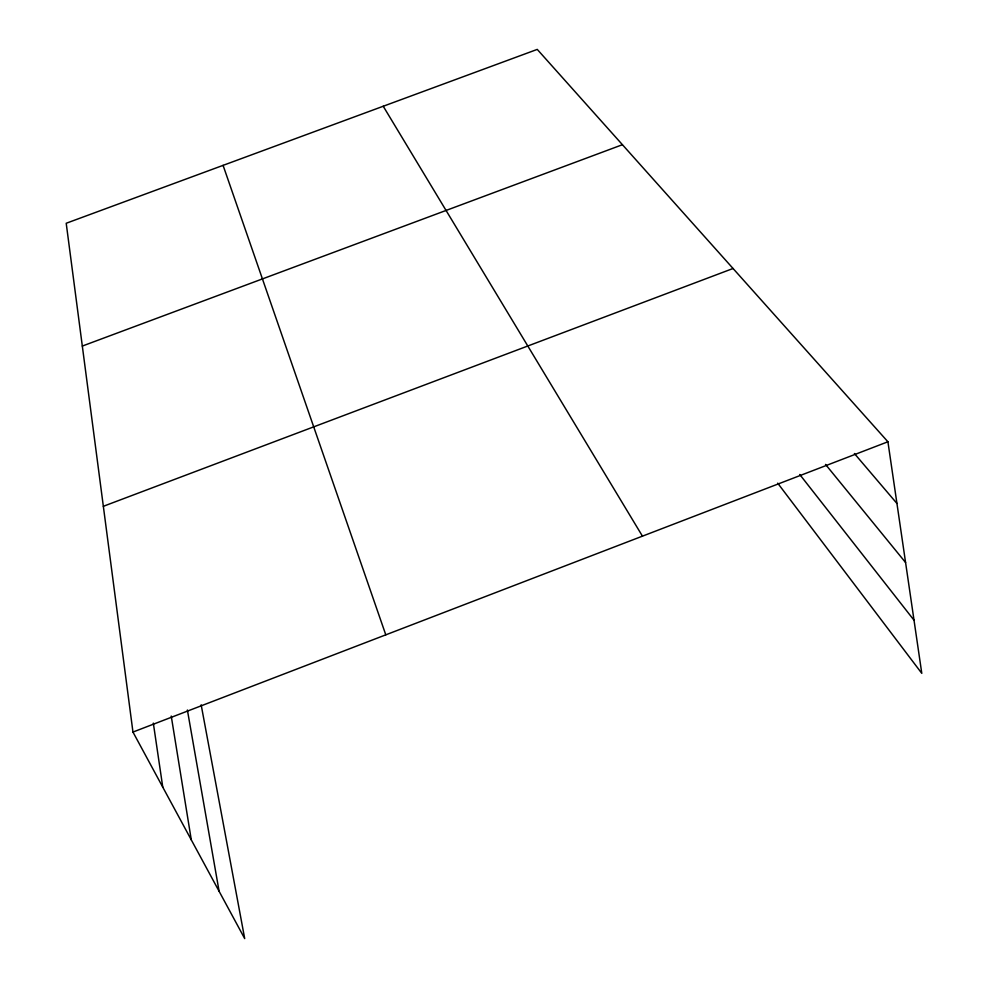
<?xml version="1.0" encoding="UTF-8"?>
<svg xmlns="http://www.w3.org/2000/svg" width="988" height="988" viewBox="0 0 988 988"><rect width="100%" height="100%" fill="white"/><g stroke="black" fill="none" stroke-linecap="round" stroke-linejoin="round"><path stroke-width="1.48" d="M201.157 704.815L244.703 938.6L132.96 732.059L887.916 441.772L921.792 673.359L777.692 483.157M103.345 506.301L733.059 268.489M82.313 346.059L622.428 144.705M887.916 441.772L537.25 49.4L66.208 223.263L132.96 732.059M854.398 453.529L896.943 503.472M825.523 464.409L905.576 562.53M799.737 474.487L914.011 620.205M383.233 106.247L642.447 536.151M223.078 165.354L385.789 634.839M187.387 710.014L219.101 891.275M171.233 716.041L191.289 839.862M153.325 723.105L162.773 787.177"/></g></svg>
